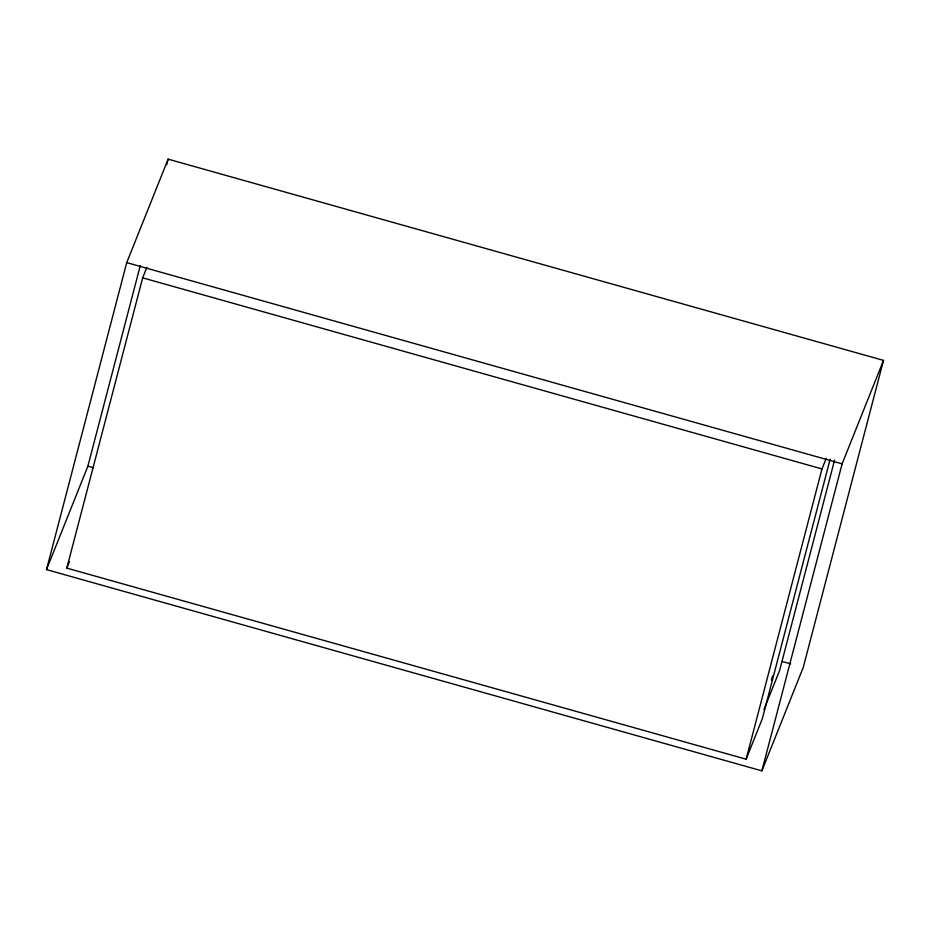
<?xml version="1.0" encoding="UTF-8"?>
<svg xmlns="http://www.w3.org/2000/svg" width="930" height="930" viewBox="0 0 930 930"><rect width="100%" height="100%" fill="white"/><g stroke="black" fill="none" stroke-linecap="round" stroke-linejoin="round"><path stroke-width="1.4" d="M46.5 569.613L126.736 262.609L168.121 159.146L883.5 360.387L803.264 667.391L761.879 770.854L46.5 569.613L87.885 466.151L140.267 265.689M166.656 164.75L168.121 159.146M830.118 459.304L762.321 718.716L746.127 759.206L66.809 568.114L142.674 277.849L146.847 267.398M746.127 759.206L821.981 468.941L826.165 458.49M771.47 680.121L772.574 675.912M834.57 460.141L779.607 670.484L763.937 709.66M761.879 770.854L842.115 463.849L883.5 360.387M66.809 568.114L69.425 561.581M126.736 262.609L842.115 463.849M142.674 277.849L821.981 468.941M87.885 466.151L93.477 467.72M782.304 661.497L790.686 663.857"/></g></svg>
